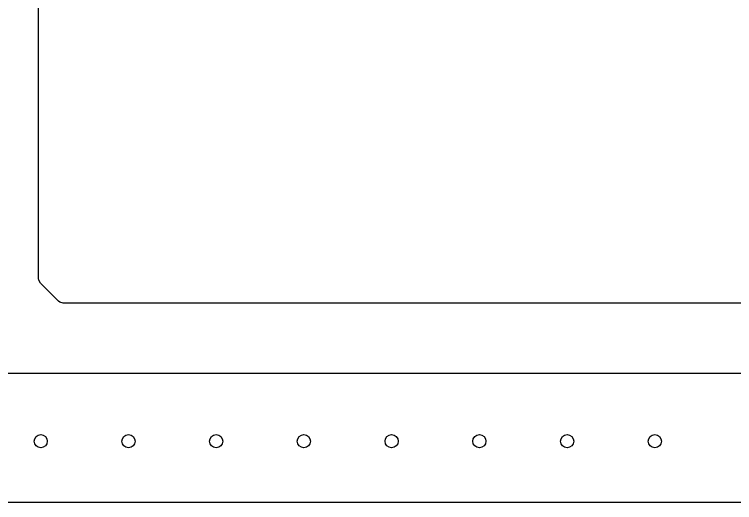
# Model space of a CAD drawing. Header units: inches. Extents: x 2.12 to 6.02, y -5.78 to -1.88.
# Drawn here: x 4.045 to 4.692, y -5.778 to -5.339 of the extents above; entities that cross this region are included whole.
import ezdxf

# ---------------------------------------------------------------- set-up
doc = ezdxf.new("R2010")
doc.units = ezdxf.units.IN
doc.header["$MEASUREMENT"] = 0
doc.layers.add('B.Cu', color=153, linetype='CONTINUOUS', true_color=0x4d7fc4)

msp = doc.modelspace()

# ---------------------------------------------------------------- linework, layer by layer
at = {"layer": 'B.Cu', "linetype": 'CONTINUOUS'}
for p, q in [((4.06693, -5.33976), (4.06693, -5.13533)), ((4.06693, -5.37884), (4.06693, -5.33976)), ((4.06693, -5.57631), (4.06693, -5.37884)), ((4.06713, -5.57783), (4.06693, -5.57631)), ((4.06865, -5.58046), (4.06713, -5.57783)), ((4.0849, -5.59671), (4.06865, -5.58046)), ((4.08611, -5.59764), (4.0849, -5.59671)), ((4.08904, -5.59843), (4.08611, -5.59764)), ((5.69919, -5.59843), (4.08904, -5.59843)), ((4.02756, -5.66142), (5.73902, -5.66142)), ((5.99565, -5.77754), (2.13821, -5.77754))]:
    msp.add_line(p, q, dxfattribs=at)
at = {"layer": 'B.Cu'}
for centre in [(4.06892, -5.72246), (4.14766, -5.72246), (4.2264, -5.72246), (4.30514, -5.72246), (4.38388, -5.72246), (4.46262, -5.72246), (4.54136, -5.72246), (4.6201, -5.72246)]:
    msp.add_circle(centre, 0.00591, dxfattribs=at)

doc.saveas('drawing.dxf')
